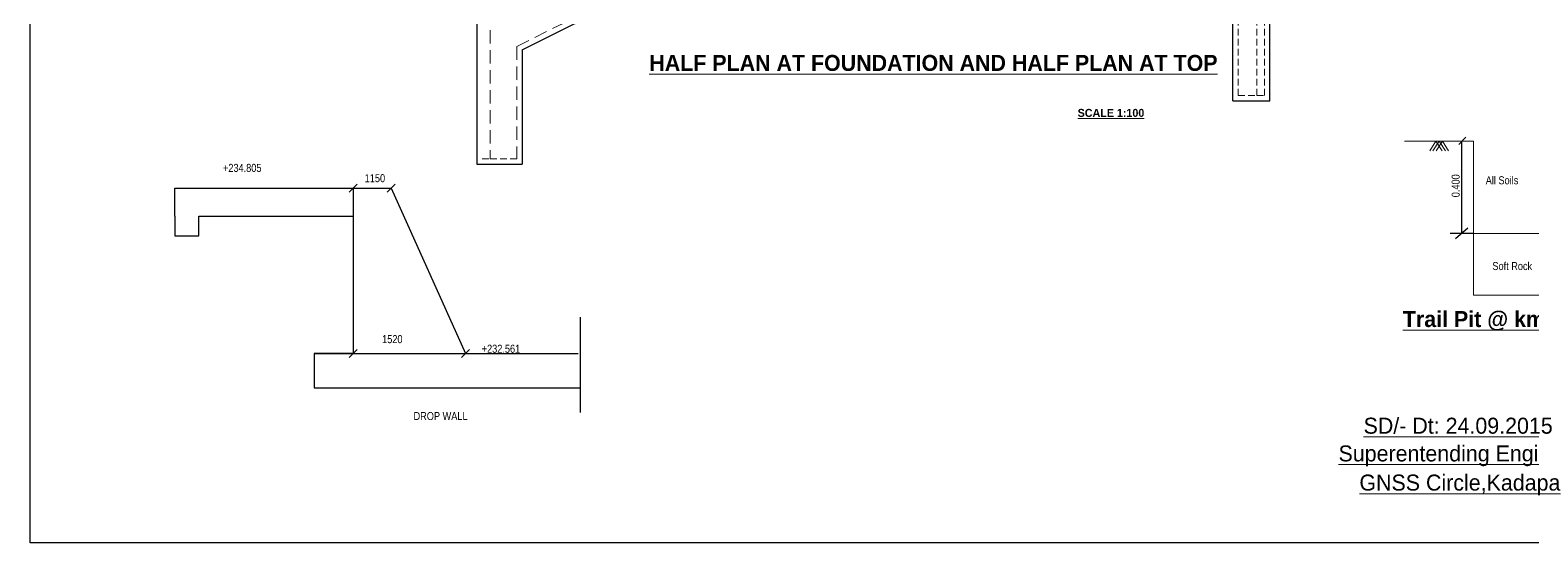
# Model space of a CAD drawing. Header units: inches. Extents: x -679659 to 80579, y 463092 to 1078123.
# Drawn here: x -250541 to -194196, y 467767 to 486993 of the extents above; entities that cross this region are included whole.
import ezdxf
from ezdxf.enums import TextEntityAlignment as Align

# ---------------------------------------------------------------- set-up
doc = ezdxf.new("R2010")
doc.units = ezdxf.units.IN
doc.header["$LTSCALE"] = 1000
doc.header["$MEASUREMENT"] = 0
doc.linetypes.add('DASHED', pattern=[0.75, 0.5, -0.25])
doc.linetypes.add('HIDDEN', pattern=[0.375, 0.25, -0.125])
doc.layers.add('abutment', color=6, linetype='Continuous')
doc.layers.add('STEEL', color=5, linetype='Continuous')
doc.styles.add('ARIAL NARROW', font='ARIALN.TTF')
doc.styles.add('CITYBLUEPR', font='cityb___.ttf')
doc.dimstyles.new('STANDARD$0', dxfattribs={"dimscale": 88.888889, "dimtxt": 0.02, "dimasz": 0.02, "dimexe": 0.05, "dimexo": 0.1, "dimgap": 0.002, "dimtad": 2, "dimdec": 0, "dimzin": 1, "dimdsep": 46, "dimtxsty": 'Standard', "dimblk": 'OBLIQUE', "dimcen": 0.09, "dimadec": 0, "dimazin": 0, "dimtfac": 1, "dimtdec": 4, "dimtofl": 0, "dimtmove": 0, "dimatfit": 3, "dimfxl": 1, "dimtolj": 1, "dimtzin": 1, "dimarcsym": 0})

# ---------------------------------------------------------------- blocks, each defined once
blk = doc.blocks.new('_Oblique')
at = {"color": 0, "linetype": 'ByBlock', "lineweight": -2}
blk.add_line((-0.5, -0.5), (0.5, 0.5), dxfattribs=at)
blk = doc.blocks.new('*D77')
at = {"layer": 'Defpoints', "color": 0, "transparency": 16777216}
for p in [(-238427, 481067), (-237006, 481067), (-237006, 481067)]:
    blk.add_point(p, dxfattribs=at)
at = {"layer": 'STEEL', "color": 0, "lineweight": -2, "transparency": 16777216}
for p, q in [((-238427, 481068), (-238427, 481068)), ((-238427, 481067), (-237006, 481067)), ((-237006, 481068), (-237006, 481068))]:
    blk.add_line(p, q, dxfattribs=at)
at = {"layer": 'STEEL', "color": 0, "lineweight": -2, "transparency": 16777216, "xscale": 300, "yscale": 300, "zscale": 300, "rotation": 180}
blk.add_blockref('_Oblique', (-238427, 481067), dxfattribs=at)
at = {"layer": 'STEEL', "color": 0, "lineweight": -2, "transparency": 16777216, "xscale": 300, "yscale": 300, "zscale": 300}
blk.add_blockref('_Oblique', (-237006, 481067), dxfattribs=at)
at = {"layer": 'STEEL', "color": 0, "lineweight": 9, "transparency": 16777216, "insert": (-237612, 481438), "char_height": 300, "attachment_point": 5, "style": 'ARIAL NARROW'}
blk.add_mtext('\\A1;1150', dxfattribs=at)
blk = doc.blocks.new('*D78')
at = {"layer": 'Defpoints', "color": 0, "transparency": 16777216}
for p in [(-238427, 474868), (-234220, 474868), (-234220, 474868)]:
    blk.add_point(p, dxfattribs=at)
at = {"layer": 'STEEL', "color": 0, "lineweight": -2, "transparency": 16777216}
for p, q in [((-238427, 474869), (-238427, 474870)), ((-238427, 474868), (-234220, 474868)), ((-234220, 474869), (-234220, 474870))]:
    blk.add_line(p, q, dxfattribs=at)
at = {"layer": 'STEEL', "color": 0, "lineweight": -2, "transparency": 16777216, "xscale": 300, "yscale": 300, "zscale": 300, "rotation": 180}
blk.add_blockref('_Oblique', (-238427, 474868), dxfattribs=at)
at = {"layer": 'STEEL', "color": 0, "lineweight": -2, "transparency": 16777216, "xscale": 300, "yscale": 300, "zscale": 300}
blk.add_blockref('_Oblique', (-234220, 474868), dxfattribs=at)
at = {"layer": 'STEEL', "color": 0, "lineweight": 9, "transparency": 16777216, "insert": (-236959, 475405), "char_height": 300, "attachment_point": 5, "style": 'ARIAL NARROW'}
blk.add_mtext('\\A1;1520', dxfattribs=at)

msp = doc.modelspace()

# ---------------------------------------------------------------- linework, layer by layer
at = {"color": 0, "linetype": 'DASHED', "lineweight": 9}
for p, q in [((-232293, 486375), (-225636.1, 489703.5)), ((-233293, 486993.1), (-233293, 482163.5)), ((-232293, 486375), (-232293, 482163.5))]:
    msp.add_line(p, q, dxfattribs=at)
at = {"color": 0, "linetype": 'HIDDEN', "lineweight": 9}
for p, q in [((-204254.9, 484538.5), (-204254.9, 489649.5)), ((-204547.2, 484538.5), (-204547.2, 489436.8)), ((-205247.2, 484538.5), (-205247.2, 488930.5)), ((-205247.2, 484538.5), (-204547.2, 484538.5)), ((-204547.2, 484538.5), (-204254.9, 484538.5)), ((-233593, 482163.5), (-233293, 482163.5)), ((-233293, 482163.5), (-232293, 482163.5))]:
    msp.add_line(p, q, dxfattribs=at)
at = {"layer": 'abutment', "color": 0, "lineweight": 9}
for p, q in [((-197831.5, 482829.7), (-198066.8, 482469.2)), ((-197831.5, 482828.8), (-198066.8, 482468.3)), ((-197712.1, 482829.7), (-197947.4, 482469.2)), ((-197712.1, 482828.8), (-197947.4, 482468.3)), ((-197831.5, 482829.7), (-197596.3, 482469.2)), ((-197831.5, 482828.8), (-197596.3, 482468.3)), ((-197592.7, 482828.8), (-197828, 482468.3)), ((-197712.1, 482829.7), (-197476.9, 482469.2)), ((-197712.1, 482828.8), (-197476.9, 482468.3)), ((-197592.7, 482829.7), (-197357.4, 482469.2)), ((-197592.7, 482828.8), (-197357.4, 482468.3))]:
    msp.add_line(p, q, dxfattribs=at)
at = {"layer": 'STEEL', "color": 0}
for p, q in [((-233793, 491890.6), (-233793, 481963.5)), ((-204054.9, 484338.5), (-204054.9, 491973.5)), ((-232093, 486251.4), (-225588.9, 489503.5)), ((-205447.2, 484338.5), (-205447.2, 488785.8)), ((-232093, 486251.4), (-232093, 481963.5)), ((-205447.2, 484338.5), (-204547.2, 484338.5)), ((-204547.2, 484338.5), (-204054.9, 484338.5)), ((-196712.1, 482980.7), (-196978.1, 482707.7)), ((-196978.1, 482707.7), (-196978.1, 482707.7)), ((-196861, 479372.7), (-196861, 482828.8)), ((-233793, 481963.5), (-232093, 481963.5)), ((-245118.5, 480022.4), (-245118.5, 481066.9)), ((-245118.5, 481066.9), (-238426.5, 481066.9)), ((-238426.5, 481066.9), (-238426.5, 474868.4)), ((-238426.5, 481066.9), (-237005.5, 481066.9)), ((-237005.5, 481066.9), (-234219.5, 474868.4)), ((-245118.5, 480022.4), (-245118.5, 479273.4)), ((-244208, 480022.4), (-238426.5, 480022.4)), ((-244208, 479273.4), (-244208, 480022.4)), ((-196636.1, 479568.7), (-197097.1, 479171.2)), ((-245118.5, 479273.4), (-244208, 479273.4)), ((-196418.4, 479372.7), (-197303.6, 479372.7)), ((-229920, 476230.4), (-229920, 472656.4)), ((-238426.5, 474868.4), (-239890.5, 474868.4)), ((-239890.5, 474868.4), (-229992, 474868.4)), ((-239890.5, 474868.4), (-239890.5, 473584.4)), ((-239890.5, 473584.4), (-229920, 473584.4))]:
    msp.add_line(p, q, dxfattribs=at)
at = {"layer": 'STEEL', "color": 0, "lineweight": 9}
for p, q in [((-196418.4, 482828.8), (-199005.8, 482828.8)), ((-196418.4, 482828.8), (-196418.4, 477052)), ((-196418.4, 479372.7), (-193686.1, 479372.7)), ((-196418.4, 477052), (-193686.1, 477052))]:
    msp.add_line(p, q, dxfattribs=at)
at = {"layer": 'STEEL', "color": 0}
msp.add_lwpolyline([(-250540.5, 524941.2), (-166014.8, 524941.2), (-166014.8, 467766.8), (-250540.5, 467766.8)], close=True, dxfattribs=at)

# ---------------------------------------------------------------- texts
at = {"layer": 'STEEL', "color": 0, "lineweight": 9, "style": 'CITYBLUEPR'}
for s, height, p in [('%%UHALF PLAN AT FOUNDATION AND HALF PLAN AT TOP', 600, (-216671.6, 485762)), ('%%USCALE 1:100', 300, (-210015.9, 483887.9)), ('%%UTrail Pit @ km 28.940', 600, (-195070.1, 476106.8))]:
    msp.add_text(s, height=height, rotation=360, dxfattribs=at).set_placement(p, align=Align.MIDDLE)
at = {"layer": 'STEEL', "color": 0, "lineweight": 9, "style": 'ARIAL NARROW'}
for s, p in [('+234.805', (-243307.1, 481675.6)), ('All Soils', (-195966.6, 481212.2)), ('Soft Rock', (-195716.1, 477995.7)), ('+232.561', (-233607.6, 474896.6)), ('DROP WALL', (-236162.6, 472374.1))]:
    msp.add_text(s, height=300, dxfattribs=at).set_placement(p)
msp.add_text('0.400', height=300, rotation=90, dxfattribs=at).set_placement((-196944.6, 480725.7))
at = {"layer": 'STEEL', "color": 0, "lineweight": 9}
for s, p in [('%%USD/- Dt: 24.09.2015', (-196999.7, 472173.6)), ('%%USuperentending Engineer', (-196934.5, 471048.2)), ('%%UGNSS Circle,Kadapa', (-196934.5, 469954.6))]:
    msp.add_text(s, height=600, rotation=360, dxfattribs=at).set_placement(p, align=Align.MIDDLE)

# ---------------------------------------------------------------- dimensions: what is measured, and where the dimension line sits
for base, p1, p2, text, picture, middle in [((-237005.5, 481066.9), (-238426.5, 481066.9), (-237005.5, 481066.9), '1150', '*D77', (-237612, 481437.9)), ((-234219.5, 474868.4), (-238426.5, 474868.4), (-234219.5, 474868.4), '1520', '*D78', (-236959, 475405.4))]:
    dim = msp.add_linear_dim(base=base, p1=p1, p2=p2, text=text, dimstyle='STANDARD$0', override={"dimscale": 1, "dimtxt": 300, "dimasz": 300, "dimexe": 1.25, "dimexo": 0.625, "dimgap": 0.625, "dimtad": 0, "dimzin": 8, "dimtxsty": 'ARIAL NARROW', "dimcen": 2.5, "dimtdec": 0, "dimtofl": 1, "dimtmove": 2, "dimtzin": 0}, dxfattribs=at)
    dim.commit()
    dim.dimension.update_dxf_attribs({"geometry": picture, "text_midpoint": middle, "dimtype": 160})

doc.saveas('drawing.dxf')
